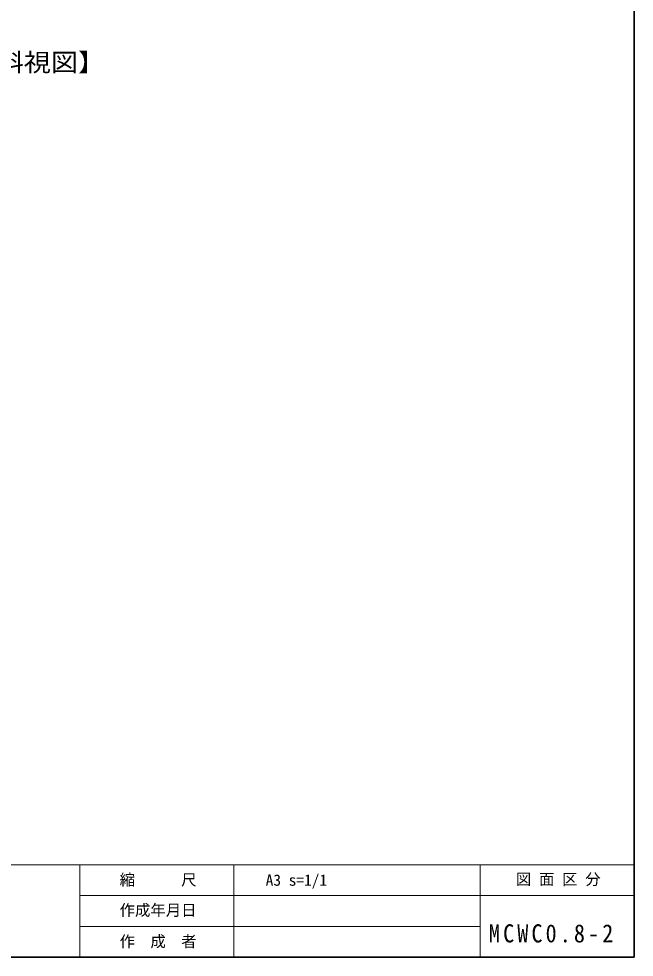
# Model space of a CAD drawing. Units: millimetres on the paper. Extents: x -405 to 411, y -913 to 286.
# Drawn here: x 311 to 410.9, y -912.7 to -760.5 of the extents above; entities that cross this region are included whole.
import ezdxf
from ezdxf.enums import TextEntityAlignment as Align

# ---------------------------------------------------------------- set-up
doc = ezdxf.new("R2010")
doc.units = ezdxf.units.MM
for name, color, linetype, lineweight in [('0-8_寸法線', 4, 'Continuous', 18), ('F-0_枠図面', 4, 'Continuous', 18), ('F-2_文字1', 4, 'Continuous', 18)]:
    doc.layers.add(name, color=color, linetype=linetype, lineweight=lineweight)
doc.layers.add('F-3_文字2', color=7, linetype='Continuous')
doc.styles.add('ＭＳ ゴシック', font='')
doc.styles.get('ＭＳ ゴシック').set_extended_font_data('MS Gothic')

msp = doc.modelspace()

# ---------------------------------------------------------------- linework, layer by layer
at = {"layer": 'F-0_枠図面', "color": 7, "lineweight": 35}
for p, q in [((410.931, -912.729), (410.931, -637.729)), ((410.931, -907.729), (410.931, -907.729))]:
    msp.add_line(p, q, dxfattribs=at)
at = {"layer": 'F-0_枠図面'}
for p, q in [((21.431, -897.729), (410.931, -897.729)), ((320.931, -912.729), (320.931, -897.729)), ((345.931, -912.729), (345.931, -897.729)), ((385.931, -912.729), (385.931, -897.729)), ((320.931, -902.729), (410.931, -902.729)), ((320.931, -907.729), (385.931, -907.729))]:
    msp.add_line(p, q, dxfattribs=at)
at = {"layer": 'F-0_枠図面', "color": 7, "lineweight": 35}
msp.add_lwpolyline([(21.431, -637.729), (21.431, -912.729), (410.931, -912.729)], dxfattribs=at)

# ---------------------------------------------------------------- texts
at = {"layer": '0-8_寸法線', "color": 7, "style": 'ＭＳ ゴシック', "width": 1.1}
msp.add_text('【斜視図】', height=2.933, dxfattribs=at).set_placement((303.009, -769.877), align=Align.BOTTOM_LEFT)
at = {"layer": 'F-2_文字1', "color": 7, "style": 'ＭＳ ゴシック'}
for s, p in [('縮\u3000\u3000\u3000尺', (327.374, -901.628)), ('図 面 区 分', (391.719, -901.545)), ('作成年月日', (327.374, -906.555)), ('作\u3000成\u3000者', (327.374, -911.628))]:
    msp.add_text(s, height=1.833, dxfattribs=at).set_placement(p, align=Align.BOTTOM_LEFT)
at = {"layer": 'F-3_文字2', "style": 'ＭＳ ゴシック'}
msp.add_text('A3 s=1/1', height=1.833, dxfattribs=at).set_placement((351.091, -901.681), align=Align.BOTTOM_LEFT)
at = {"layer": 'F-3_文字2', "insert": (387.342, -910.369), "char_height": 2.933, "attachment_point": 7, "style": 'ＭＳ ゴシック'}
msp.add_mtext('\\T1.28;\\W0.9;MCWC0.8-2', dxfattribs=at)

doc.saveas('drawing.dxf')
